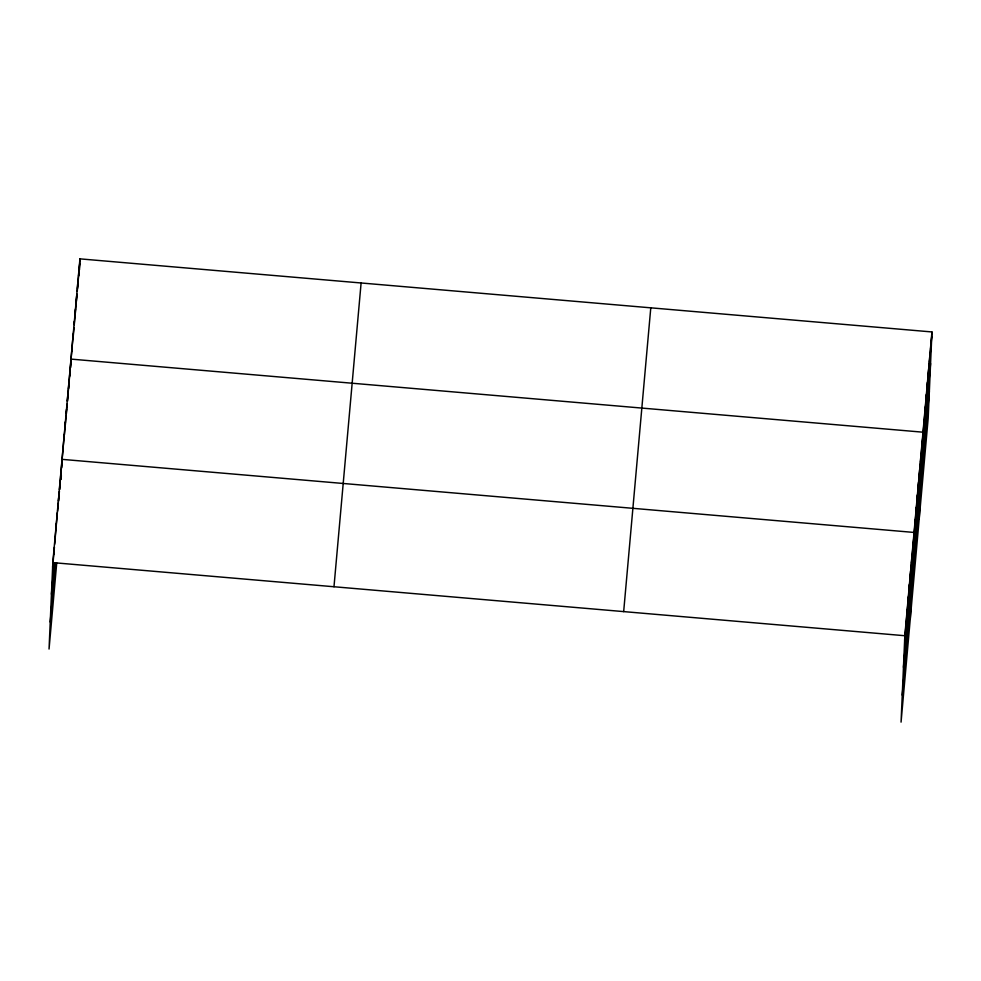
<?xml version="1.0" encoding="UTF-8"?>
<svg xmlns="http://www.w3.org/2000/svg" width="981" height="981" viewBox="0 0 981 981"><rect width="100%" height="100%" fill="white"/><g stroke="black" fill="none" stroke-linecap="round" stroke-linejoin="round"><path stroke-width="1.47" d="M931.95 331.946L904.838 635.725L901.061 722.139L928.173 418.372L931.95 331.946L79.939 258.861L52.827 562.628L49.05 649.054L56.726 562.984M53.771 554.302L53.98 549.716M54.924 541.389L55.132 536.815M56.076 528.489L56.285 523.903M57.364 512.523L54.666 544.259M58.455 501.132L58.59 498.078M59.743 485.166L59.534 489.752L64.28 434.289M60.687 476.84L60.896 472.253M61.165 479.366L61.337 475.503M61.668 467.79L62.048 459.353L914.059 532.438L910.282 618.864M62.956 451.395L63.164 446.821M65.396 421.756L64.452 434.693M66.512 409.224L66.316 413.81L67.186 404.062M67.64 396.692L67.431 401.278L73.232 334.043M68.547 388.746L68.756 384.16M69.676 376.214L69.872 371.627M70.62 367.544L70.988 359.107L922.998 432.192L919.234 518.618M71.907 351.149L72.103 346.575M74.213 324.564L74.348 321.51M75.267 313.564L75.463 308.978M76.383 301.032L76.579 296.446M77.499 288.5L77.695 283.914M78.615 275.968L78.823 271.381M79.461 269.873L79.939 258.861M905.782 627.399L905.99 622.812M906.935 614.486L907.143 609.9M908.087 601.574L908.296 596.988M909.24 588.661L909.448 584.087M910.393 575.761L910.601 571.175M911.545 562.849L911.754 558.263M912.698 549.936L912.906 545.35M914.979 524.492L915.175 519.905M916.095 511.959L916.291 507.373M917.21 499.427L917.407 494.853M918.326 486.895L918.523 482.321M919.442 474.375L919.651 469.789M920.57 461.843L920.767 457.256M921.686 449.31L921.882 444.724M923.918 424.246L924.127 419.66M925.034 411.713L925.242 407.127M926.162 399.181L926.358 394.607M927.278 386.649L927.474 382.075M928.394 374.129L928.59 369.543M929.51 361.597L929.718 357.01M930.626 349.064L930.834 344.478M52.618 567.214L54.421 547.128M57.621 511.273L58.382 502.664M58.517 501.23L59.412 491.187M65.322 424.945L66.193 415.196M73.281 335.845L74.016 327.482M74.274 324.699L77.008 294.067M77.254 291.283L79.743 263.435M51.441 594.216L54.262 562.665M50.227 622.04L55.476 563.229M333.981 586.748L361.106 282.982M623.671 611.604L650.783 307.826M904.641 640.311L931.754 336.532M903.452 667.313L930.577 363.534M902.238 695.137L929.35 391.358M52.827 562.628L904.838 635.725"/></g></svg>
